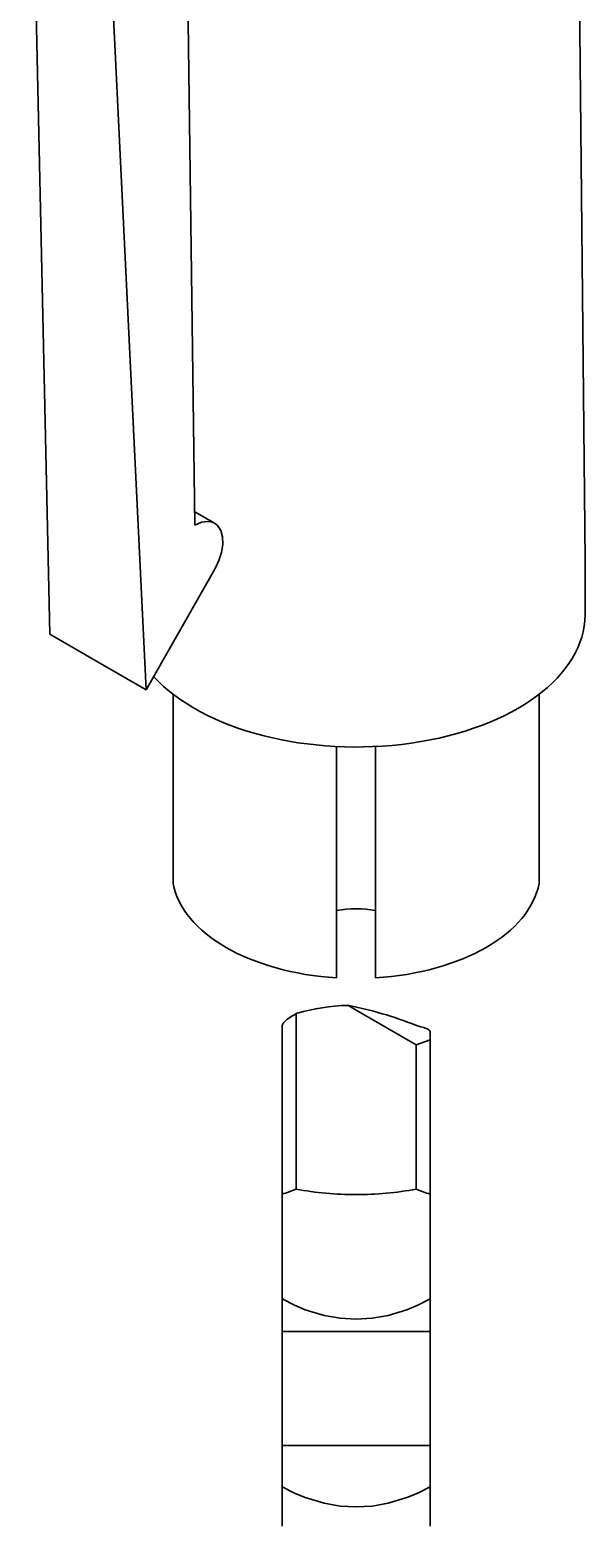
# Model space of a CAD drawing. Extents: x 284 to 1097, y 96 to 774.
# Drawn here: x 697.14 to 711.4, y 623.77 to 662.22 of the extents above; entities that cross this region are included whole.
import ezdxf

# ---------------------------------------------------------------- set-up
doc = ezdxf.new("R2010")
doc.units = 0

msp = doc.modelspace()

# ---------------------------------------------------------------- linework, layer by layer
at = {"color": 7, "lineweight": 35}
for p, q in [((711.118, 676.19), (711.398, 648.594)), ((697.141, 669.81), (697.655, 646.688)), ((701.378, 649.493), (701.109, 669.969)), ((698.988, 668.744), (700.129, 645.259))]:
    msp.add_line(p, q, dxfattribs=at)
at = {"color": 7, "lineweight": 35, "ltscale": 0.014659}
msp.add_line((701.373, 649.834), (701.881, 649.541), dxfattribs=at)
at = {"color": 7, "lineweight": 35, "ltscale": 0.034702}
msp.add_line((711.398, 648.574), (711.398, 647.186), dxfattribs=at)
at = {"color": 7, "lineweight": 35, "ltscale": 0.089641}
msp.add_line((701.896, 648.379), (700.129, 645.259), dxfattribs=at)
at = {"color": 7, "lineweight": 35, "ltscale": 0.035721}
for q in [(697.655, 646.688), (700.129, 645.259)]:
    msp.add_line((698.892, 645.973), q, dxfattribs=at)
at = {"color": 7, "lineweight": 35, "ltscale": 0.121529}
for p, q in [((700.819, 640.284), (700.819, 645.145)), ((710.216, 645.145), (710.216, 640.284))]:
    msp.add_line(p, q, dxfattribs=at)
at = {"color": 7, "lineweight": 35, "ltscale": 0.107095}
msp.add_line((710.216, 640.861), (710.216, 645.145), dxfattribs=at)
at = {"color": 7, "lineweight": 35, "ltscale": 0.148595}
for p, q in [((705.018, 643.803), (705.018, 637.859)), ((706.018, 637.859), (706.018, 643.803))]:
    msp.add_line(p, q, dxfattribs=at)
at = {"color": 7, "lineweight": 35, "ltscale": 0.006216}
msp.add_line((705.518, 637.03), (705.303, 637.154), dxfattribs=at)
at = {"color": 7, "lineweight": 35, "ltscale": 0.044529}
msp.add_line((705.518, 637.03), (707.06, 636.139), dxfattribs=at)
at = {"color": 7, "lineweight": 35, "ltscale": 0.107817}
msp.add_line((703.618, 632.301), (703.618, 636.613), dxfattribs=at)
at = {"color": 7, "lineweight": 35, "ltscale": 0.1129}
msp.add_line((703.975, 632.431), (703.975, 636.947), dxfattribs=at)
at = {"color": 7, "lineweight": 35, "ltscale": 0.009513}
msp.add_line((707.06, 636.139), (707.418, 636.269), dxfattribs=at)
at = {"color": 7, "lineweight": 35, "ltscale": 0.00519}
msp.add_line((707.418, 636.269), (707.418, 636.477), dxfattribs=at)
at = {"color": 7, "lineweight": 35, "ltscale": 0.099222}
msp.add_line((707.418, 632.301), (707.418, 636.269), dxfattribs=at)
at = {"color": 7, "lineweight": 35, "ltscale": 0.092693}
msp.add_line((707.06, 632.431), (707.06, 636.139), dxfattribs=at)
at = {"color": 7, "lineweight": 35, "ltscale": 0.067207}
for p, q in [((703.618, 632.301), (703.618, 629.612)), ((707.418, 629.612), (707.418, 632.301))]:
    msp.add_line(p, q, dxfattribs=at)
at = {"color": 7, "lineweight": 35, "ltscale": 0.001044}
msp.add_line((707.418, 631.861), (707.418, 631.903), dxfattribs=at)
at = {"color": 7, "lineweight": 35, "ltscale": 0.020605}
msp.add_line((707.418, 631.861), (707.418, 631.037), dxfattribs=at)
at = {"color": 7, "lineweight": 35, "ltscale": 0.090619}
msp.add_line((707.418, 627.412), (707.418, 631.037), dxfattribs=at)
at = {"color": 7, "lineweight": 35, "ltscale": 0.020906}
msp.add_line((703.618, 628.776), (703.618, 629.612), dxfattribs=at)
at = {"color": 7, "lineweight": 35, "ltscale": 0.095001}
for p, q in [((703.618, 628.776), (707.418, 628.776)), ((707.418, 625.846), (703.618, 625.846))]:
    msp.add_line(p, q, dxfattribs=at)
at = {"color": 7, "lineweight": 35, "ltscale": 0.047632}
for p, q in [((703.618, 628.776), (703.618, 626.871)), ((707.418, 628.776), (707.418, 626.871))]:
    msp.add_line(p, q, dxfattribs=at)
at = {"color": 7, "lineweight": 35, "ltscale": 0.02563}
for p, q in [((703.618, 626.871), (703.618, 625.846)), ((707.418, 626.871), (707.418, 625.846))]:
    msp.add_line(p, q, dxfattribs=at)
at = {"color": 7, "lineweight": 35, "ltscale": 0.026483}
for p, q in [((703.618, 625.846), (703.618, 624.786)), ((707.418, 625.846), (707.418, 624.786))]:
    msp.add_line(p, q, dxfattribs=at)
at = {"color": 7, "lineweight": 35, "ltscale": 0.004349}
for p, q in [((703.618, 624.786), (703.618, 624.612)), ((707.418, 624.612), (707.418, 624.786))]:
    msp.add_line(p, q, dxfattribs=at)
at = {"color": 7, "lineweight": 35, "ltscale": 0.020963}
for p, q in [((703.618, 623.774), (703.618, 624.612)), ((707.418, 623.774), (707.418, 624.612))]:
    msp.add_line(p, q, dxfattribs=at)
at = {"color": 7, "lineweight": 35}
for points in [[(701.378, 649.493), (701.545, 649.566), (701.704, 649.589), (701.797, 649.576), (701.881, 649.541)], [(701.881, 649.541), (701.959, 649.48), (702.041, 649.355), (702.087, 649.192), (702.093, 649), (702.06, 648.789), (701.993, 648.582), (701.896, 648.379)], [(705.518, 629.091), (705.105, 629.114), (704.699, 629.185), (704.211, 629.332), (703.937, 629.447), (703.618, 629.612)], [(705.518, 629.091), (705.931, 629.114), (706.337, 629.185), (706.824, 629.332), (707.099, 629.447), (707.418, 629.612)], [(705.518, 624.265), (705.105, 624.288), (704.699, 624.359), (704.211, 624.506), (703.937, 624.621), (703.618, 624.786)], [(705.518, 624.265), (705.931, 624.288), (706.337, 624.359), (706.824, 624.506), (707.099, 624.621), (707.418, 624.786)]]:
    msp.add_lwpolyline(points, dxfattribs=at)
for centre, radius, start, end in [((703.384, 627.328), 10.011, 68.5273, 78.9484), ((703.302, 637.805), 1.09, 298.8652, 308.1495), ((707.453, 637.671), 1.104, 248.4998, 257.7312), ((700.809, 640.531), 8.697, 288.844, 291.352), ((705.507, 640.728), 8.437, 259.5402, 270.0739), ((705.529, 640.728), 8.437, 269.9261, 280.4599), ((710.227, 640.531), 8.697, 248.6477, 251.1557)]:
    msp.add_arc(centre, radius, start, end, dxfattribs=at)
for centre, major_axis, ratio, start_param, end_param in [((705.518, 648.574), (-5.88, 0), 0.57735, 3.141593, 3.147488), ((705.518, 647.186), (-5.88, 0), 0.57735, 0.486892, 3.141593), ((705.518, 640.572), (-4.725, 0), 0.57735, 0.106019, 1.464778), ((705.518, 640.572), (-4.725, 0), 0.57735, 1.676815, 3.035574), ((705.518, 638.739), (-1.55, 0), 0.57735, 4.383934, 5.040844), ((705.518, 635.183), (-3.42, 0), 0.57735, 4.775404, 5.167411), ((703.818, 636.729), (0.191, 0.144), 0.402543, 1.225033, 2.847591), ((703.848, 637.154), (-0.38, 0), 0.57735, 1.912871, 2.025819), ((707.218, 636.521), (0.199, -0.05), 0.339389, 0.084546, 1.655343)]:
    msp.add_ellipse(centre, major_axis=major_axis, ratio=ratio, start_param=start_param, end_param=end_param, dxfattribs=at)

doc.saveas('drawing.dxf')
